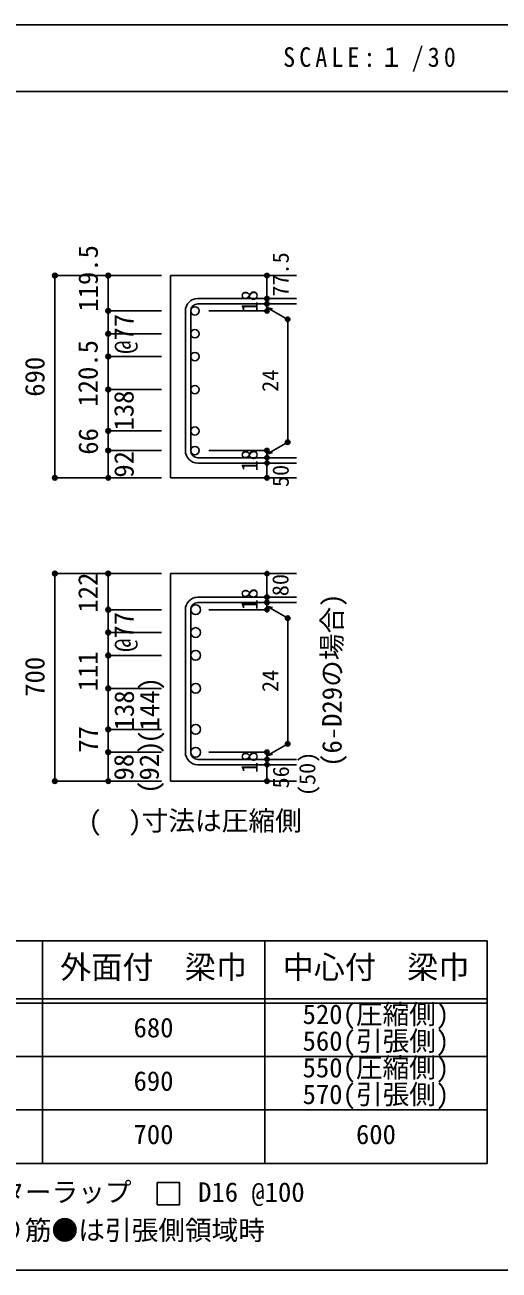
# Model space of a CAD drawing. Units: millimetres at full size, sheet at 1:30; some dimension numbers follow another scale. Extents: x -5973 to 5954, y -4195 to 4201.
# Drawn here: x 2051 to 3650, y 3 to 4201 of the extents above; entities that cross this region are included whole.
import ezdxf
from ezdxf.enums import TextEntityAlignment as Align

# ---------------------------------------------------------------- set-up
doc = ezdxf.new("R2010")
doc.units = ezdxf.units.MM
doc.header["$LTSCALE"] = 30
doc.header["$PDMODE"] = 32
doc.header["$PDSIZE"] = 15
for name, color, linetype in [('0-1_躯体線', 2, 'Continuous'), ('0-5_基礎梁筋', 7, 'Continuous'), ('0-6_スタラップ筋', 7, 'Continuous'), ('0-7_文字', 4, 'Continuous'), ('0-D_寸法', 4, 'Continuous'), ('6-7_文字', 7, 'Continuous'), ('6-E_枠', 7, 'Continuous'), ('F-0_枠', 6, 'Continuous')]:
    doc.layers.add(name, color=color, linetype=linetype)
doc.styles.add('ＭＳ ゴシック', font='')
doc.styles.get('ＭＳ ゴシック').set_extended_font_data('MS Gothic')

msp = doc.modelspace()

# ---------------------------------------------------------------- linework, layer by layer
at = {"layer": '0-1_躯体線'}
for p, q in [((2967.44, 3356.03), (2542.44, 3356.03)), ((2542.44, 3356.03), (2542.44, 2674.03)), ((2967.44, 2674.03), (2542.44, 2674.03)), ((2967.44, 2351.26), (2542.44, 2351.26)), ((2542.44, 2351.26), (2542.44, 1651.26)), ((2967.44, 1651.26), (2542.44, 1651.26))]:
    msp.add_line(p, q, dxfattribs=at)
at = {"layer": '0-5_基礎梁筋', "color": 3}
for centre, radius in [((2624.44, 3236.83), 14), ((2624.44, 3159.83), 14), ((2624.44, 3082.83), 14), ((2624.44, 2971.53), 14), ((2624.44, 2832.03), 14), ((2624.44, 2766.03), 14), ((2626.94, 2229.56), 16.5), ((2626.94, 2152.56), 16.5), ((2626.94, 2075.56), 16.5), ((2626.94, 1964.26), 16.5), ((2626.94, 1825.95), 16.5), ((2626.94, 1748.95), 16.5)]:
    msp.add_circle(centre, radius, dxfattribs=at)
at = {"layer": '0-6_スタラップ筋'}
for p, q in [((2634.44, 3278.83), (2967.44, 3278.83)), ((2592.44, 3236.83), (2592.44, 2766.03)), ((2610.44, 3236.83), (2610.44, 2766.03)), ((2634.44, 3260.83), (2967.44, 3260.83)), ((2634.44, 2742.03), (2967.44, 2742.03)), ((2634.44, 2724.03), (2967.44, 2724.03)), ((2634.44, 2271.56), (2967.44, 2271.56)), ((2592.44, 2229.56), (2592.44, 1748.95)), ((2610.44, 2229.56), (2610.44, 1748.95)), ((2634.44, 2253.56), (2967.44, 2253.56)), ((2634.44, 1724.95), (2967.44, 1724.95)), ((2634.44, 1706.95), (2967.44, 1706.95))]:
    msp.add_line(p, q, dxfattribs=at)
for centre, radius, start, end in [((2634.44, 3236.83), 42, 90, 180), ((2634.44, 3236.83), 24, 90, 180), ((2634.44, 2766.03), 42, 180, 270), ((2634.44, 2766.03), 24, 180, 270), ((2634.44, 2229.56), 42, 90, 180), ((2634.44, 2229.56), 24, 90, 180), ((2634.44, 1748.95), 42, 180, 270), ((2634.44, 1748.95), 24, 180, 270)]:
    msp.add_arc(centre, radius, start, end, dxfattribs=at)
at = {"layer": '0-D_寸法'}
for p, q in [((2152.44, 3356.03), (2332.44, 3356.03)), ((2152.44, 3356.03), (2332.44, 3356.03)), ((2152.44, 3356.03), (2152.44, 2674.03)), ((2332.44, 3356.03), (2512.44, 3356.03)), ((2332.44, 3356.03), (2512.44, 3356.03)), ((2332.44, 3104.83), (2332.44, 3356.03)), ((2867.44, 3278.83), (2867.44, 3356.03)), ((2867.44, 3356.03), (2867.44, 3278.83)), ((2867.44, 3260.83), (2867.44, 3278.83)), ((2332.44, 3236.83), (2512.44, 3236.83)), ((2332.44, 3236.83), (2512.44, 3236.83)), ((2867.44, 3236.83), (2671.35, 3236.83)), ((2867.44, 3260.83), (2867.44, 3236.83)), ((2867.44, 3248.83), (2937.5, 3208.39)), ((2867.44, 3248.83), (2886.76, 3243.66)), ((2937.5, 3208.39), (2937.5, 2794.48)), ((2332.44, 3159.83), (2512.44, 3159.83)), ((2332.44, 3159.83), (2512.44, 3159.83)), ((2332.44, 3104.83), (2332.44, 2674.03)), ((2332.44, 3082.83), (2512.44, 3082.83)), ((2332.44, 3082.83), (2512.44, 3082.83)), ((2332.44, 2971.53), (2512.44, 2971.53)), ((2332.44, 2832.03), (2512.44, 2832.03)), ((2867.44, 2754.03), (2937.5, 2794.48)), ((2332.44, 2766.03), (2512.44, 2766.03)), ((2332.44, 2710.07), (2332.44, 2766.03)), ((2867.44, 2766.03), (2671.35, 2766.03)), ((2867.44, 2742.03), (2867.44, 2766.03)), ((2867.44, 2754.03), (2886.76, 2759.21)), ((2867.44, 2724.03), (2867.44, 2742.03)), ((2867.44, 2674.03), (2867.44, 2724.03)), ((2152.44, 2674.03), (2332.44, 2674.03)), ((2332.44, 2674.03), (2512.44, 2674.03)), ((2152.44, 2351.26), (2332.44, 2351.26)), ((2152.44, 2351.26), (2332.44, 2351.26)), ((2332.44, 2351.26), (2512.44, 2351.26)), ((2332.44, 2351.26), (2512.44, 2351.26)), ((2332.44, 2100.06), (2332.44, 2351.26)), ((2867.44, 2271.56), (2867.44, 2351.26)), ((2867.44, 2351.26), (2867.44, 2271.56)), ((2152.44, 2348.76), (2152.44, 1648.76)), ((2867.44, 2253.56), (2867.44, 2271.56)), ((2332.44, 2229.56), (2512.44, 2229.56)), ((2332.44, 2229.56), (2512.44, 2229.56)), ((2867.44, 2229.56), (2671.35, 2229.56)), ((2867.44, 2253.56), (2867.44, 2229.56)), ((2867.44, 2241.56), (2937.5, 2201.11)), ((2867.44, 2241.56), (2886.76, 2236.38)), ((2937.5, 2201.11), (2937.5, 1777.4)), ((2332.44, 2152.56), (2512.44, 2152.56)), ((2332.44, 2100.06), (2332.44, 1651.26)), ((2332.44, 2075.56), (2512.44, 2075.56)), ((2332.44, 1964.26), (2512.44, 1964.26)), ((2332.44, 1825.95), (2512.44, 1825.95)), ((2867.44, 1736.95), (2937.5, 1777.4)), ((2332.44, 1692.99), (2332.44, 1762.45)), ((2332.44, 1748.95), (2512.44, 1748.95)), ((2867.44, 1748.95), (2671.35, 1748.95)), ((2867.44, 1724.95), (2867.44, 1748.95)), ((2867.44, 1736.95), (2886.76, 1742.13)), ((2867.44, 1706.95), (2867.44, 1724.95)), ((2867.44, 1651.26), (2867.44, 1706.95)), ((2152.44, 1651.26), (2332.44, 1651.26)), ((2332.44, 1651.26), (2512.44, 1651.26))]:
    msp.add_line(p, q, dxfattribs=at)
for centre, radius in [((2152.44, 3356.03), 8), ((2152.44, 3356.03), 7.2), ((2152.44, 3356.03), 6.4), ((2152.44, 3356.03), 5.6), ((2152.44, 3356.03), 4.8), ((2152.44, 3356.03), 4), ((2152.44, 3356.03), 3.2), ((2332.44, 3356.03), 8), ((2332.44, 3356.03), 7.2), ((2332.44, 3356.03), 6.4), ((2332.44, 3356.03), 5.6), ((2332.44, 3356.03), 4.8), ((2332.44, 3356.03), 4), ((2332.44, 3356.03), 3.2), ((2867.44, 3356.03), 4), ((2867.44, 3356.03), 3.6), ((2867.44, 3356.03), 3.2), ((2867.44, 3356.03), 2.8), ((2152.44, 3356.03), 2.4), ((2152.44, 3356.03), 1.6), ((2152.44, 3356.03), 0.8), ((2332.44, 3356.03), 2.4), ((2332.44, 3356.03), 1.6), ((2332.44, 3356.03), 0.8), ((2867.44, 3356.03), 2.4), ((2867.44, 3356.03), 2), ((2867.44, 3356.03), 1.6), ((2867.44, 3356.03), 1.2), ((2867.44, 3356.03), 0.8), ((2867.44, 3356.03), 0.4), ((2867.44, 3278.83), 4), ((2867.44, 3278.83), 3.6), ((2867.44, 3278.83), 3.2), ((2867.44, 3278.83), 2.8), ((2867.44, 3278.83), 2.4), ((2867.44, 3278.83), 2), ((2867.44, 3278.83), 1.6), ((2867.44, 3278.83), 1.2), ((2867.44, 3278.83), 0.8), ((2867.44, 3278.83), 0.4), ((2332.44, 3236.83), 8), ((2332.44, 3236.83), 7.2), ((2332.44, 3236.83), 6.4), ((2332.44, 3236.83), 5.6), ((2332.44, 3236.83), 4.8), ((2332.44, 3236.83), 4), ((2332.44, 3236.83), 3.2), ((2332.44, 3236.83), 2.4), ((2332.44, 3236.83), 1.6), ((2332.44, 3236.83), 0.8), ((2867.44, 3260.83), 4), ((2867.44, 3236.83), 4), ((2867.44, 3260.83), 3.6), ((2867.44, 3236.83), 3.6), ((2867.44, 3260.83), 3.2), ((2867.44, 3236.83), 3.2), ((2867.44, 3260.83), 2.8), ((2867.44, 3236.83), 2.8), ((2867.44, 3260.83), 2.4), ((2867.44, 3236.83), 2.4), ((2867.44, 3260.83), 2), ((2867.44, 3236.83), 2), ((2867.44, 3260.83), 1.6), ((2867.44, 3236.83), 1.6), ((2867.44, 3260.83), 1.2), ((2867.44, 3236.83), 1.2), ((2867.44, 3260.83), 0.8), ((2867.44, 3236.83), 0.8), ((2867.44, 3260.83), 0.4), ((2867.44, 3236.83), 0.4), ((2937.5, 3208.39), 4), ((2937.5, 3208.39), 3.6), ((2937.5, 3208.39), 3.2), ((2937.5, 3208.39), 2.8), ((2937.5, 3208.39), 2.4), ((2937.5, 3208.39), 2), ((2937.5, 3208.39), 1.6), ((2937.5, 3208.39), 1.2), ((2937.5, 3208.39), 0.8), ((2937.5, 3208.39), 0.4), ((2332.44, 3159.83), 8), ((2332.44, 3159.83), 7.2), ((2332.44, 3159.83), 6.4), ((2332.44, 3159.83), 5.6), ((2332.44, 3159.83), 4.8), ((2332.44, 3159.83), 4), ((2332.44, 3159.83), 3.2), ((2332.44, 3159.83), 2.4), ((2332.44, 3159.83), 1.6), ((2332.44, 3159.83), 0.8), ((2332.44, 3082.83), 8), ((2332.44, 3082.83), 7.2), ((2332.44, 3082.83), 6.4), ((2332.44, 3082.83), 5.6), ((2332.44, 3082.83), 4.8), ((2332.44, 3082.83), 4), ((2332.44, 3082.83), 3.2), ((2332.44, 3082.83), 2.4), ((2332.44, 3082.83), 1.6), ((2332.44, 3082.83), 0.8), ((2332.44, 2971.53), 8), ((2332.44, 2971.53), 7.2), ((2332.44, 2971.53), 6.4), ((2332.44, 2971.53), 5.6), ((2332.44, 2971.53), 4.8), ((2332.44, 2971.53), 4), ((2332.44, 2971.53), 3.2), ((2332.44, 2971.53), 2.4), ((2332.44, 2971.53), 1.6), ((2332.44, 2971.53), 0.8), ((2332.44, 2832.03), 8), ((2332.44, 2832.03), 7.2), ((2332.44, 2832.03), 6.4), ((2332.44, 2832.03), 5.6), ((2332.44, 2832.03), 4.8), ((2332.44, 2832.03), 4), ((2332.44, 2832.03), 3.2), ((2332.44, 2832.03), 2.4), ((2332.44, 2832.03), 1.6), ((2332.44, 2832.03), 0.8), ((2332.44, 2766.03), 8), ((2332.44, 2766.03), 7.2), ((2332.44, 2766.03), 6.4), ((2332.44, 2766.03), 5.6), ((2332.44, 2766.03), 4.8), ((2937.5, 2794.48), 4), ((2937.5, 2794.48), 3.6), ((2937.5, 2794.48), 3.2), ((2937.5, 2794.48), 2.8), ((2937.5, 2794.48), 2.4), ((2937.5, 2794.48), 2), ((2937.5, 2794.48), 1.6), ((2937.5, 2794.48), 1.2), ((2937.5, 2794.48), 0.8), ((2937.5, 2794.48), 0.4), ((2332.44, 2766.03), 4), ((2332.44, 2766.03), 3.2), ((2332.44, 2766.03), 2.4), ((2332.44, 2766.03), 1.6), ((2332.44, 2766.03), 0.8), ((2867.44, 2766.03), 4), ((2867.44, 2742.03), 4), ((2867.44, 2766.03), 3.6), ((2867.44, 2742.03), 3.6), ((2867.44, 2766.03), 3.2), ((2867.44, 2742.03), 3.2), ((2867.44, 2766.03), 2.8), ((2867.44, 2742.03), 2.8), ((2867.44, 2766.03), 2.4), ((2867.44, 2742.03), 2.4), ((2867.44, 2766.03), 2), ((2867.44, 2742.03), 2), ((2867.44, 2766.03), 1.6), ((2867.44, 2742.03), 1.6), ((2867.44, 2766.03), 1.2), ((2867.44, 2742.03), 1.2), ((2867.44, 2766.03), 0.8), ((2867.44, 2742.03), 0.8), ((2867.44, 2766.03), 0.4), ((2867.44, 2742.03), 0.4), ((2867.44, 2724.03), 4), ((2867.44, 2724.03), 3.6), ((2867.44, 2724.03), 3.2), ((2867.44, 2724.03), 2.8), ((2867.44, 2724.03), 2.4), ((2867.44, 2724.03), 2), ((2867.44, 2724.03), 1.6), ((2867.44, 2724.03), 1.2), ((2867.44, 2724.03), 0.8), ((2867.44, 2724.03), 0.4), ((2152.44, 2674.03), 7.2), ((2152.44, 2674.03), 6.4), ((2152.44, 2674.03), 5.6), ((2152.44, 2674.03), 4.8), ((2152.44, 2674.03), 4), ((2152.44, 2674.03), 3.2), ((2152.44, 2674.03), 2.4), ((2152.44, 2674.03), 1.6), ((2152.44, 2674.03), 0.8), ((2332.44, 2674.03), 7.2), ((2332.44, 2674.03), 6.4), ((2332.44, 2674.03), 5.6), ((2332.44, 2674.03), 4.8), ((2332.44, 2674.03), 4), ((2332.44, 2674.03), 3.2), ((2332.44, 2674.03), 2.4), ((2332.44, 2674.03), 1.6), ((2332.44, 2674.03), 0.8), ((2867.44, 2674.03), 4), ((2867.44, 2674.03), 3.6), ((2867.44, 2674.03), 3.2), ((2867.44, 2674.03), 2.8), ((2867.44, 2674.03), 2.4), ((2867.44, 2674.03), 2), ((2867.44, 2674.03), 1.6), ((2867.44, 2674.03), 1.2), ((2867.44, 2674.03), 0.8), ((2867.44, 2674.03), 0.4), ((2152.44, 2351.26), 8), ((2152.44, 2351.26), 7.2), ((2152.44, 2351.26), 6.4), ((2152.44, 2351.26), 5.6), ((2152.44, 2351.26), 4.8), ((2152.44, 2351.26), 4), ((2152.44, 2351.26), 3.2), ((2152.44, 2351.26), 2.4), ((2152.44, 2351.26), 1.6), ((2152.44, 2351.26), 0.8), ((2332.44, 2351.26), 8), ((2332.44, 2351.26), 7.2), ((2332.44, 2351.26), 6.4), ((2332.44, 2351.26), 5.6), ((2332.44, 2351.26), 4.8), ((2332.44, 2351.26), 4), ((2332.44, 2351.26), 3.2), ((2332.44, 2351.26), 2.4), ((2332.44, 2351.26), 1.6), ((2332.44, 2351.26), 0.8), ((2867.44, 2351.26), 4), ((2867.44, 2351.26), 3.6), ((2867.44, 2351.26), 3.2), ((2867.44, 2351.26), 2.8), ((2867.44, 2351.26), 2.4), ((2867.44, 2351.26), 2), ((2867.44, 2351.26), 1.6), ((2867.44, 2351.26), 1.2), ((2867.44, 2351.26), 0.8), ((2867.44, 2351.26), 0.4), ((2867.44, 2271.56), 4), ((2867.44, 2271.56), 3.6), ((2867.44, 2271.56), 3.2), ((2867.44, 2271.56), 2.8), ((2867.44, 2271.56), 2.4), ((2867.44, 2271.56), 2), ((2867.44, 2271.56), 1.6), ((2867.44, 2271.56), 1.2), ((2867.44, 2271.56), 0.8), ((2867.44, 2271.56), 0.4), ((2332.44, 2229.56), 8), ((2332.44, 2229.56), 7.2), ((2332.44, 2229.56), 6.4), ((2332.44, 2229.56), 5.6), ((2332.44, 2229.56), 4.8), ((2332.44, 2229.56), 4), ((2332.44, 2229.56), 3.2), ((2332.44, 2229.56), 2.4), ((2332.44, 2229.56), 1.6), ((2332.44, 2229.56), 0.8), ((2867.44, 2253.56), 4), ((2867.44, 2229.56), 4), ((2867.44, 2253.56), 3.6), ((2867.44, 2229.56), 3.6), ((2867.44, 2253.56), 3.2), ((2867.44, 2229.56), 3.2), ((2867.44, 2253.56), 2.8), ((2867.44, 2229.56), 2.8), ((2867.44, 2253.56), 2.4), ((2867.44, 2229.56), 2.4), ((2867.44, 2253.56), 2), ((2867.44, 2229.56), 2), ((2867.44, 2253.56), 1.6), ((2867.44, 2229.56), 1.6), ((2867.44, 2253.56), 1.2), ((2867.44, 2229.56), 1.2), ((2867.44, 2253.56), 0.8), ((2867.44, 2229.56), 0.8), ((2867.44, 2253.56), 0.4), ((2867.44, 2229.56), 0.4), ((2937.5, 2201.11), 4), ((2937.5, 2201.11), 3.6), ((2937.5, 2201.11), 3.2), ((2937.5, 2201.11), 2.8), ((2937.5, 2201.11), 2.4), ((2937.5, 2201.11), 2), ((2937.5, 2201.11), 1.6), ((2937.5, 2201.11), 1.2), ((2937.5, 2201.11), 0.8), ((2937.5, 2201.11), 0.4), ((2332.44, 2152.56), 8), ((2332.44, 2152.56), 7.2), ((2332.44, 2152.56), 6.4), ((2332.44, 2152.56), 5.6), ((2332.44, 2152.56), 4.8), ((2332.44, 2152.56), 4), ((2332.44, 2152.56), 3.2), ((2332.44, 2152.56), 2.4), ((2332.44, 2152.56), 1.6), ((2332.44, 2152.56), 0.8), ((2332.44, 2075.56), 8), ((2332.44, 2075.56), 7.2), ((2332.44, 2075.56), 6.4), ((2332.44, 2075.56), 5.6), ((2332.44, 2075.56), 4.8), ((2332.44, 2075.56), 4), ((2332.44, 2075.56), 3.2), ((2332.44, 2075.56), 2.4), ((2332.44, 2075.56), 1.6), ((2332.44, 2075.56), 0.8), ((2332.44, 1964.26), 8), ((2332.44, 1964.26), 7.2), ((2332.44, 1964.26), 6.4), ((2332.44, 1964.26), 5.6), ((2332.44, 1964.26), 4.8), ((2332.44, 1964.26), 4), ((2332.44, 1964.26), 3.2), ((2332.44, 1964.26), 2.4), ((2332.44, 1964.26), 1.6), ((2332.44, 1964.26), 0.8), ((2332.44, 1825.95), 8), ((2332.44, 1825.95), 7.2), ((2332.44, 1825.95), 6.4), ((2332.44, 1825.95), 5.6), ((2332.44, 1825.95), 4.8), ((2332.44, 1825.95), 4), ((2332.44, 1825.95), 3.2), ((2332.44, 1825.95), 2.4), ((2332.44, 1825.95), 1.6), ((2332.44, 1825.95), 0.8), ((2937.5, 1777.4), 4), ((2937.5, 1777.4), 3.6), ((2937.5, 1777.4), 3.2), ((2937.5, 1777.4), 2.8), ((2937.5, 1777.4), 2.4), ((2937.5, 1777.4), 2), ((2937.5, 1777.4), 1.6), ((2937.5, 1777.4), 1.2), ((2937.5, 1777.4), 0.8), ((2937.5, 1777.4), 0.4), ((2332.44, 1748.95), 8), ((2332.44, 1748.95), 7.2), ((2332.44, 1748.95), 6.4), ((2332.44, 1748.95), 5.6), ((2332.44, 1748.95), 4.8), ((2332.44, 1748.95), 4), ((2332.44, 1748.95), 3.2), ((2332.44, 1748.95), 2.4), ((2332.44, 1748.95), 1.6), ((2332.44, 1748.95), 0.8), ((2867.44, 1748.95), 4), ((2867.44, 1724.95), 4), ((2867.44, 1748.95), 3.6), ((2867.44, 1724.95), 3.6), ((2867.44, 1748.95), 3.2), ((2867.44, 1724.95), 3.2), ((2867.44, 1748.95), 2.8), ((2867.44, 1724.95), 2.8), ((2867.44, 1748.95), 2.4), ((2867.44, 1724.95), 2.4), ((2867.44, 1748.95), 2), ((2867.44, 1724.95), 2), ((2867.44, 1748.95), 1.6), ((2867.44, 1724.95), 1.6), ((2867.44, 1748.95), 1.2), ((2867.44, 1724.95), 1.2), ((2867.44, 1748.95), 0.8), ((2867.44, 1724.95), 0.8), ((2867.44, 1748.95), 0.4), ((2867.44, 1724.95), 0.4), ((2867.44, 1706.95), 4), ((2867.44, 1706.95), 3.6), ((2867.44, 1706.95), 3.2), ((2867.44, 1706.95), 2.8), ((2867.44, 1706.95), 2.4), ((2867.44, 1706.95), 2), ((2867.44, 1706.95), 1.6), ((2867.44, 1706.95), 1.2), ((2867.44, 1706.95), 0.8), ((2867.44, 1706.95), 0.4), ((2152.44, 1651.26), 7.2), ((2152.44, 1651.26), 6.4), ((2152.44, 1651.26), 5.6), ((2152.44, 1651.26), 4.8), ((2152.44, 1651.26), 4), ((2152.44, 1651.26), 3.2), ((2152.44, 1651.26), 2.4), ((2152.44, 1651.26), 1.6), ((2152.44, 1651.26), 0.8), ((2332.44, 1651.26), 7.2), ((2332.44, 1651.26), 6.4), ((2332.44, 1651.26), 5.6), ((2332.44, 1651.26), 4.8), ((2332.44, 1651.26), 4), ((2332.44, 1651.26), 3.2), ((2332.44, 1651.26), 2.4), ((2332.44, 1651.26), 1.6), ((2332.44, 1651.26), 0.8), ((2867.44, 1651.26), 4), ((2867.44, 1651.26), 3.6), ((2867.44, 1651.26), 3.2), ((2867.44, 1651.26), 2.8), ((2867.44, 1651.26), 2.4), ((2867.44, 1651.26), 2), ((2867.44, 1651.26), 1.6), ((2867.44, 1651.26), 1.2), ((2867.44, 1651.26), 0.8), ((2867.44, 1651.26), 0.4)]:
    msp.add_circle(centre, radius, dxfattribs=at)
at = {"layer": '0-D_寸法', "color": 7}
for p in [(2152.44, 3356.03), (2152.44, 3356.03), (2332.44, 3356.03), (2867.44, 3356.03), (2867.44, 3278.83), (2332.44, 3236.83), (2867.44, 3260.83), (2867.44, 3236.83), (2937.5, 3208.39), (2332.44, 3159.83), (2332.44, 3082.83), (2332.44, 2971.53), (2332.44, 2971.53), (2332.44, 2832.03), (2332.44, 2832.03), (2332.44, 2766.03), (2332.44, 2766.03), (2867.44, 2766.03), (2937.5, 2794.48), (2867.44, 2742.03), (2867.44, 2724.03), (2152.44, 2674.03), (2152.44, 2674.03), (2332.44, 2674.03), (2867.44, 2674.03), (2152.44, 2351.26), (2152.44, 2351.26), (2332.44, 2351.26), (2867.44, 2351.26), (2867.44, 2271.56), (2332.44, 2229.56), (2867.44, 2253.56), (2867.44, 2229.56), (2937.5, 2201.11), (2332.44, 2152.56), (2332.44, 2152.56), (2332.44, 2075.56), (2332.44, 2075.56), (2332.44, 1964.26), (2332.44, 1964.26), (2332.44, 1825.95), (2332.44, 1825.95), (2937.5, 1777.4), (2332.44, 1748.95), (2332.44, 1748.95), (2867.44, 1748.95), (2867.44, 1724.95), (2867.44, 1706.95), (2152.44, 1651.26), (2152.44, 1651.26), (2332.44, 1651.26), (2867.44, 1651.26)]:
    msp.add_point(p, dxfattribs=at)
at = {"layer": '6-7_文字'}
msp.add_lwpolyline([(2497.88, 223.23), (2572.88, 223.23), (2572.88, 298.23), (2497.88, 298.23)], close=True, dxfattribs=at)
at = {"layer": '6-E_枠', "color": 3}
for p, q in [((1447.71, 1112.77), (3610.24, 1112.77)), ((3610.24, 1112.77), (3610.24, 362.77)), ((1447.71, 362.77), (3610.24, 362.77))]:
    msp.add_line(p, q, dxfattribs=at)
at = {"layer": '6-E_枠'}
for p, q in [((2110.24, 1112.77), (2110.24, 362.77)), ((2860.24, 1112.77), (2860.24, 362.77)), ((1447.71, 917.77), (3610.24, 917.77)), ((1447.71, 902.77), (3610.24, 902.77)), ((1447.71, 722.77), (3610.24, 722.77)), ((1447.71, 542.77), (3610.24, 542.77))]:
    msp.add_line(p, q, dxfattribs=at)
at = {"layer": 'F-0_枠'}
msp.add_line((-5972.88, 4201.15), (5954.1, 4201.15), dxfattribs=at)
at = {"layer": 'F-0_枠', "color": 2}
for p, q in [((-5972.88, 3976.15), (3723.6, 3976.15)), ((3723.6, 2.95), (-5972.88, 2.95))]:
    msp.add_line(p, q, dxfattribs=at)

# ---------------------------------------------------------------- texts
at = {"layer": '0-7_文字', "color": 7, "style": 'ＭＳ ゴシック'}
msp.add_text('(6-D29の場合)', height=65.98, rotation=90, dxfattribs=at).set_placement((3139.32, 1699.77), align=Align.BOTTOM_LEFT)
at = {"layer": '0-7_文字', "style": 'ＭＳ ゴシック'}
msp.add_text('(  )寸法は圧縮側', height=65.98, dxfattribs=at).set_placement((2265.43, 1465.12), align=Align.BOTTOM_LEFT)
at = {"layer": '0-D_寸法', "style": 'ＭＳ ゴシック'}
for s, height, p in [('119.5', 65.98, (2317.32, 3234.32)), ('77.5', 54.99, (2957.44, 3284.83)), ('18', 54.99, (2852.44, 3232.33)), ('@77', 65.98, (2437.44, 3092.33)), ('120.5', 65.98, (2316.66, 2914.22)), ('690', 65.98, (2137.44, 2947.53)), ('24', 54.99, (2922.5, 2963.93)), ('138', 65.98, (2437.69, 2833.76)), ('66', 65.98, (2317.6, 2752.08)), ('92', 65.98, (2438.12, 2674.74)), ('18', 54.99, (2852.44, 2695.53)), ('50', 54.99, (2957.44, 2643.03)), ('122', 65.98, (2316.7, 2219.81)), ('80', 54.99, (2956.79, 2275.04)), ('18', 54.99, (2852.44, 2227.56)), ('@77', 65.98, (2437.44, 2087.56)), ('700', 65.98, (2137.44, 1936.01)), ('111', 65.98, (2316.66, 1954.45)), ('24', 54.99, (2922.5, 1951.76)), ('(144)', 65.98, (2524.28, 1777.69)), ('138', 65.98, (2438.83, 1822.69)), ('77', 65.98, (2317.6, 1747.3)), ('(92)', 65.98, (2522.93, 1608.77)), ('98', 65.98, (2437.48, 1653.77)), ('18', 54.99, (2852.44, 1678.45)), ('(50)', 54.99, (3047.22, 1601)), ('56', 54.99, (2958.36, 1626.87))]:
    msp.add_text(s, height=height, rotation=90, dxfattribs=at).set_placement(p, align=Align.BOTTOM_LEFT)
at = {"layer": '6-7_文字', "color": 2, "style": 'ＭＳ ゴシック'}
for s, p in [('外面付\u3000梁巾', (2170.24, 962.77)), ('中心付\u3000梁巾', (2920.24, 962.77))]:
    msp.add_text(s, height=76.98, dxfattribs=at).set_placement(p, align=Align.BOTTOM_LEFT)
at = {"layer": '6-7_文字', "style": 'ＭＳ ゴシック'}
for s, p in [('520(圧縮側)', (2987.74, 812.77)), ('680', (2417.74, 767.77)), ('560(引張側)', (2987.74, 722.77)), ('550(圧縮側)', (2987.74, 632.77)), ('690', (2417.74, 587.77)), ('570(引張側)', (2987.74, 542.77)), ('700', (2417.74, 407.77)), ('600', (3167.74, 407.77)), ('※ 基礎梁スターラップ     D16 @100', (1466.27, 213.19)), ('※ 柱型立上り筋●は引張側領域時', (1466.27, 84.68))]:
    msp.add_text(s, height=65.98, dxfattribs=at).set_placement(p, align=Align.BOTTOM_LEFT)
at = {"layer": '6-7_文字', "color": 2, "insert": (2922.26, 4043.65), "char_height": 65.98, "attachment_point": 7, "style": 'ＭＳ ゴシック'}
msp.add_mtext('\\T1.34;\\W0.9;SCALE:１/30', dxfattribs=at)

doc.saveas('drawing.dxf')
